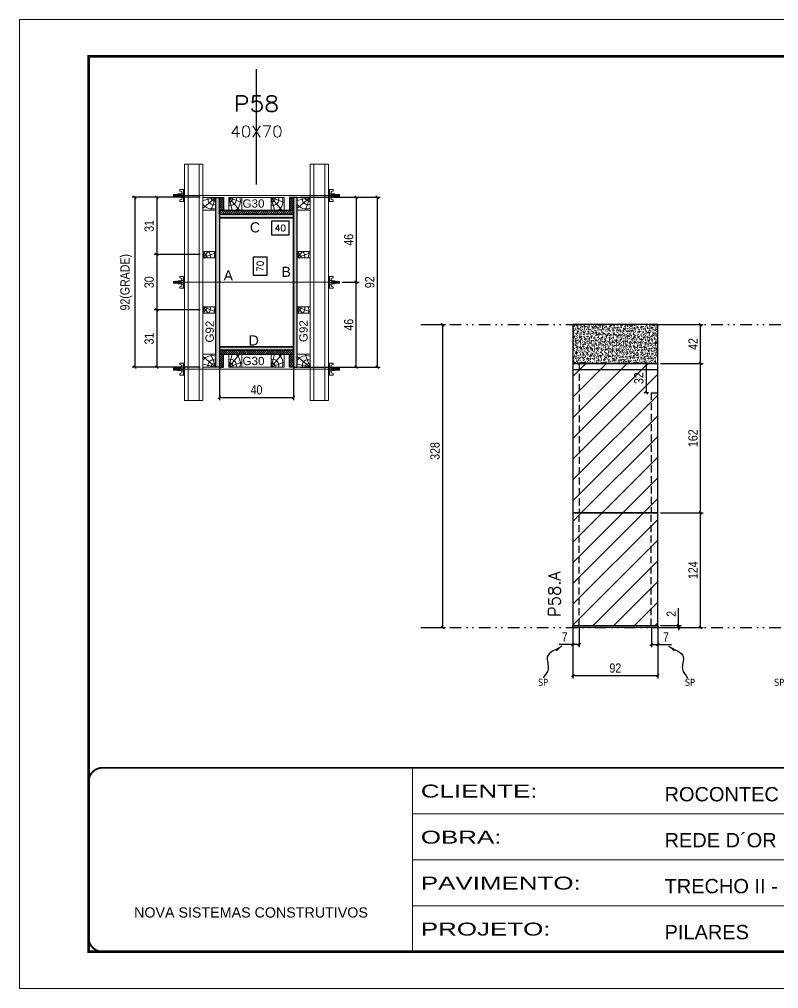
# Model space of a CAD drawing. Extents: x 1945 to 10875, y -3405 to 3369.
# Drawn here: x 6714 to 7536, y -2256 to -1206 of the extents above; entities that cross this region are included whole.
import ezdxf
from ezdxf.enums import TextEntityAlignment as Align

# ---------------------------------------------------------------- set-up
doc = ezdxf.new("R2010")
doc.units = 0
for name, pattern in [('CONTINUO', [0]), ('DASHED', [0.75, 0.5, -0.25]), ('DIVIDE2', [0.625, 0.25, -0.125, 0, -0.125, 0, -0.125]), ('HIDDEN', [0.375, 0.25, -0.125])]:
    doc.linetypes.add(name, pattern=pattern)
for name, color, linetype in [('CHAPA', 1, 'Continuous'), ('COTA', 241, 'Continuous'), ('cotas', 4, 'Continuous'), ('FUNDOS', 1, 'Continuous'), ('MEIO_PONT', 93, 'Continuous'), ('Nível', 160, 'Continuous'), ('Painéis', 200, 'Continuous'), ('SARR_2.2x7', 40, 'Continuous'), ('SARRAFO', 251, 'Continuous'), ('Sarrafo de Pressão', 42, 'HIDDEN'), ('texto', 7, 'Continuous'), ('Texto de Titulo', 7, 'Continuous'), ('Texto Qtd Sarr', 242, 'Continuous'), ('TEXTO_GERAL', 7, 'Continuous')]:
    doc.layers.add(name, color=color, linetype=linetype)
for name, color, linetype, lineweight in [('Folhas', 255, 'Continuous', 9), ('Hachura', 251, 'Continuous', 9), ('Madeira', 126, 'Continuous', 18), ('Perfil Metálico', 224, 'Continuous', 18), ('SARRAFO DE PRESSAO', 251, 'DASHED', 9), ('Texto Seção', 7, 'Continuous', 15)]:
    doc.layers.add(name, color=color, linetype=linetype, lineweight=lineweight)
doc.styles.add('ARIAL', font='arial.ttf')
doc.styles.add('COTA TECNICA', font='techl___.ttf', dxfattribs={"height": 10})
doc.styles.add('COTA TECNICA 2X', font='techl___.ttf', dxfattribs={"height": 10})
doc.styles.add('COTA TECNICA-50', font='techl___.ttf', dxfattribs={"height": 10})
doc.styles.add('REGUA-120', font='ROMANS.shx', dxfattribs={"height": 15})
doc.styles.add('ROMANS', font='romans.shx')
doc.styles.add('SANSSERIF', font='sas_____.pfb')
doc.styles.get("Standard").update_dxf_attribs({"font": 'arial.ttf'})
doc.styles.add('Tecnologia', font='')
doc.styles.get('Tecnologia').set_extended_font_data('Forgotten Futurist')
doc.dimstyles.new('COTA PAINEL-50', dxfattribs={"dimtxt": 10, "dimasz": 3, "dimexe": 3, "dimexo": 3, "dimgap": 3, "dimtad": 1, "dimdec": 1, "dimzin": 12, "dimdsep": 46, "dimtxsty": 'COTA TECNICA-50', "dimblk1": 'OBLIQUE', "dimblk2": 'OBLIQUE', "dimsah": 1, "dimcen": 0.9, "dimclrd": 4, "dimclre": 4, "dimclrt": 240, "dimadec": 1, "dimazin": 3, "dimtfac": 1, "dimtdec": 1, "dimtmove": 0, "dimatfit": 3, "dimfxl": 1, "dimtolj": 1, "dimtzin": 12, "dimarcsym": 0})
doc.dimstyles.new('PAINEL', dxfattribs={"dimtxt": 10, "dimasz": 3, "dimexe": 3, "dimexo": 3, "dimgap": 3, "dimtad": 1, "dimdec": 1, "dimzin": 12, "dimdsep": 46, "dimtxsty": 'COTA TECNICA', "dimblk1": 'OBLIQUE', "dimblk2": 'OBLIQUE', "dimsah": 1, "dimcen": 0.9, "dimclrd": 4, "dimclre": 4, "dimclrt": 240, "dimadec": 1, "dimazin": 3, "dimtfac": 1, "dimtdec": 1, "dimtmove": 0, "dimatfit": 3, "dimfxl": 1, "dimtolj": 1, "dimtzin": 12, "dimarcsym": 0})
doc.dimstyles.new('SECAO PILAR', dxfattribs={"dimtxt": 10, "dimasz": 3, "dimexe": 3, "dimexo": 3, "dimgap": 3, "dimtad": 1, "dimdec": 1, "dimlfac": 0.5, "dimzin": 12, "dimdsep": 46, "dimtxsty": 'COTA TECNICA 2X', "dimblk1": 'OBLIQUE', "dimblk2": 'OBLIQUE', "dimsah": 1, "dimcen": 0.9, "dimclrd": 256, "dimclre": 256, "dimclrt": 256, "dimadec": 1, "dimazin": 3, "dimtfac": 1, "dimtdec": 1, "dimtmove": 0, "dimatfit": 3, "dimfxl": 1, "dimtolj": 1, "dimtzin": 12, "dimarcsym": 0})
doc.dimstyles.new('SECÇÃO 2', dxfattribs={"dimtxt": 7, "dimasz": 6, "dimexe": 0.18, "dimexo": 2, "dimgap": -4, "dimtad": 3, "dimdec": 1, "dimlfac": 0.5, "dimzin": 12, "dimdsep": 46, "dimtxsty": 'ROMANS', "dimblk": 'ARCHTICK', "dimcen": 0.09, "dimse1": 1, "dimse2": 1, "dimsd1": 1, "dimsd2": 1, "dimclrd": 180, "dimclre": 5, "dimclrt": 1, "dimadec": 0, "dimazin": 3, "dimtfac": 1, "dimtdec": 1, "dimtofl": 0, "dimtmove": 0, "dimatfit": 3, "dimldrblk": 'ARCHTICK', "dimfxl": 1, "dimtolj": 1, "dimtzin": 0, "dimarcsym": 0})
doc.dimstyles.get("Standard").update_dxf_attribs({"dimtxt": 0.18, "dimasz": 0.18, "dimexe": 0.18, "dimexo": 0.0625, "dimgap": 0.09, "dimtad": 0, "dimtih": 1, "dimtoh": 1, "dimdec": 4, "dimzin": 0, "dimdsep": 46, "dimtxsty": 'Standard', "dimcen": 0.09, "dimadec": 0, "dimazin": 0, "dimtfac": 1, "dimtdec": 4, "dimtofl": 0, "dimtmove": 0, "dimatfit": 3, "dimfxl": 1, "dimtolj": 1, "dimtzin": 0, "dimarcsym": 0})
pattern_1 = [(45, (-127075.793, -33000.405), (-11.2253202, 11.2253202), [])]

# ---------------------------------------------------------------- blocks, each defined once
blk = doc.blocks.new('9999999999')
at = {"color": 30, "linetype": 'CONTINUO'}
for p, q in [((98564.6, 34230.2), (98564.6, 34429.4)), ((98564.6, 34379.6), (99584, 34379.6)), ((98564.6, 34329.8), (99488, 34329.8)), ((98564.6, 34280), (99488, 34280))]:
    blk.add_line(p, q, dxfattribs=at)
at = {"color": 30, "linetype": 'CONTINUO', "const_width": 2}
blk.add_lwpolyline([(99584, 34230.2), (99584, 34414.4, 0.414214), (99569, 34429.4), (98229, 34429.4, 0.414214), (98214, 34414.4), (98214, 34245.2, 0.414214), (98229, 34230.2), (99584, 34230.2)], format="xyb", dxfattribs=at)
at = {"layer": 'Folhas'}
blk.add_lwpolyline([(98139, 34190.2), (99624, 34190.2), (99624, 35240.2), (98139, 35240.2)], close=True, dxfattribs=at)
at = {"layer": 'Folhas', "color": 30, "const_width": 3}
blk.add_lwpolyline([(98214, 34230.2), (99584, 34230.2), (99584, 35200.2), (98214, 35200.2)], close=True, dxfattribs=at)
at = {"color": 7, "linetype": 'Continuous', "ltscale": 5, "style": 'ARIAL'}
for s, height, p in [('ROCONTEC', 15.48, (98837.7, 34393.1)), ('REDE D´OR', 15.48, (98837.7, 34343.3)), ('TRECHO II - 1° SUBSOLO', 15.483, (98837.7, 34293.5)), ('NOVA SISTEMAS CONSTRUTIVOS', 11.059, (98263.2, 34267.2)), ('PILARES', 15.48, (98837.7, 34243.7))]:
    blk.add_text(s, height=height, dxfattribs=at).set_placement(p)
at = {"layer": 'Folhas', "color": 7, "style": 'Tecnologia', "width": 1.5}
for s, p in [('CLIENTE:', (98573.7, 34397.2)), ('OBRA:', (98573.7, 34347.3)), ('PAVIMENTO:', (98573.7, 34297.5)), ('PROJETO:', (98573.7, 34247.7))]:
    blk.add_text(s, height=14, dxfattribs=at).set_placement(p)
blk = doc.blocks.new('titulo1')
at = {"layer": 'Defpoints', "color": 252, "linetype": 'HIDDEN', "ltscale": 2}
blk.add_line((0, 0), (0, 125), dxfattribs=at)
at = {"layer": 'Defpoints', "style": 'ROMANS', "oblique": 15}
blk.add_attdef('FOLHA', text='', height=10, dxfattribs=at).set_placement((0, 15.6), align=Align.MIDDLE_CENTER)
at = {"layer": 'Texto Qtd Sarr', "color": 3, "style": 'ROMANS', "oblique": 15}
for tag, height, p in [('TITULO', 17, (0, 71.4)), ('SEÇÃO', 12, (0, 41.5))]:
    blk.add_attdef(tag, text='', height=height, dxfattribs=at).set_placement(p, align=Align.MIDDLE_CENTER)
blk = doc.blocks.new('_Oblique')
at = {"color": 0, "linetype": 'ByBlock', "lineweight": -2}
blk.add_line((-0.5, -0.5), (0.5, 0.5), dxfattribs=at)
blk = doc.blocks.new('*D399')
at = {"layer": 'cotas', "color": 4, "linetype": 'ByBlock', "lineweight": -2, "transparency": 16777216}
for p, q in [((7151.4, -1536.6), (7175.1, -1536.6)), ((7172.1, -1536.6), (7172.1, -1864.6)), ((7151.4, -1864.6), (7175.1, -1864.6))]:
    blk.add_line(p, q, dxfattribs=at)
at = {"layer": 'Defpoints', "color": 0, "linetype": 'ByBlock', "transparency": 16777216}
for p in [(7148.4, -1536.6), (7148.4, -1864.6), (7172.1, -1864.6)]:
    blk.add_point(p, dxfattribs=at)
at = {"layer": 'cotas', "color": 4, "linetype": 'ByBlock', "lineweight": -2, "transparency": 16777216, "xscale": 3, "yscale": 3, "zscale": 3}
for p, rotation in [((7172.1, -1536.6), 90), ((7172.1, -1864.6), 270)]:
    blk.add_blockref('_Oblique', p, dxfattribs=dict(at, rotation=rotation))
at = {"layer": 'cotas', "color": 240, "linetype": 'ByBlock', "transparency": 16777216, "insert": (7163.8, -1673.5), "char_height": 10, "attachment_point": 5, "rotation": 90, "style": 'COTA TECNICA'}
blk.add_mtext('\\A1;328', dxfattribs=at)
blk = doc.blocks.new('*D127')
at = {"layer": 'COTA', "color": 180, "lineweight": -2, "transparency": 16777216}
for p, q in [((6982, -1463.7), (6967, -1463.7)), ((6967, -1463.7), (6967, -1483)), ((6982, -1483), (6982, -1463.7)), ((6967, -1483), (6982, -1483))]:
    blk.add_line(p, q, dxfattribs=at)
at = {"layer": 'Defpoints', "color": 0, "transparency": 16777216}
for p in [(6930.5, -1420.7), (6930.5, -1560.7), (6986, -1560.7)]:
    blk.add_point(p, dxfattribs=at)
at = {"layer": 'COTA', "color": 1, "transparency": 16777216, "insert": (6974.5, -1473.4), "char_height": 7, "attachment_point": 5, "rotation": 90, "style": 'ROMANS'}
blk.add_mtext('\\A1;70', dxfattribs=at)
blk = doc.blocks.new('_ArchTick')
at = {"color": 0, "linetype": 'ByBlock', "const_width": 0.15}
blk.add_lwpolyline([(-0.5, -0.5), (0.5, 0.5)], dxfattribs=at)
blk = doc.blocks.new('*D128')
at = {"layer": 'COTA', "lineweight": -2, "transparency": 16777216}
for p, q in [((7017.5, -1398.7), (7104.3, -1398.7)), ((7101.3, -1398.7), (7101.3, -1582.7)), ((7017.5, -1582.7), (7104.3, -1582.7))]:
    blk.add_line(p, q, dxfattribs=at)
at = {"layer": 'Defpoints', "color": 0, "transparency": 16777216}
for p in [(7014.5, -1398.7), (7014.5, -1582.7), (7101.3, -1582.7)]:
    blk.add_point(p, dxfattribs=at)
at = {"layer": 'COTA', "lineweight": -2, "transparency": 16777216, "xscale": 3, "yscale": 3, "zscale": 3}
for p, rotation in [((7101.3, -1398.7), 90), ((7101.3, -1582.7), 270)]:
    blk.add_blockref('_Oblique', p, dxfattribs=dict(at, rotation=rotation))
at = {"layer": 'COTA', "transparency": 16777216, "insert": (7093.2, -1490.7), "char_height": 10, "attachment_point": 5, "rotation": 90, "style": 'COTA TECNICA 2X'}
blk.add_mtext('\\A1;92', dxfattribs=at)
blk = doc.blocks.new('*D129')
at = {"layer": 'COTA', "lineweight": -2, "transparency": 16777216}
for p, q in [((7051.5, -1398.7), (7081.5, -1398.7)), ((7078.5, -1398.7), (7078.5, -1490.7)), ((7063.3, -1490.7), (7081.5, -1490.7))]:
    blk.add_line(p, q, dxfattribs=at)
at = {"layer": 'Defpoints', "color": 0, "transparency": 16777216}
for p in [(7048.5, -1398.7), (7060.3, -1490.7), (7078.5, -1490.7)]:
    blk.add_point(p, dxfattribs=at)
at = {"layer": 'COTA', "lineweight": -2, "transparency": 16777216, "xscale": 3, "yscale": 3, "zscale": 3}
for p, rotation in [((7078.5, -1398.7), 90), ((7078.5, -1490.7), 270)]:
    blk.add_blockref('_Oblique', p, dxfattribs=dict(at, rotation=rotation))
at = {"layer": 'COTA', "transparency": 16777216, "insert": (7070.4, -1444.7), "char_height": 10, "attachment_point": 5, "rotation": 90, "style": 'COTA TECNICA 2X'}
blk.add_mtext('\\A1;46', dxfattribs=at)
blk = doc.blocks.new('*D130')
at = {"layer": 'COTA', "lineweight": -2, "transparency": 16777216}
for p, q in [((7063.3, -1490.7), (7081.5, -1490.7)), ((7078.5, -1582.7), (7078.5, -1490.7)), ((7051.5, -1582.7), (7081.5, -1582.7))]:
    blk.add_line(p, q, dxfattribs=at)
at = {"layer": 'Defpoints', "color": 0, "transparency": 16777216}
for p in [(7060.3, -1490.7), (7078.5, -1490.7), (7048.5, -1582.7)]:
    blk.add_point(p, dxfattribs=at)
at = {"layer": 'COTA', "lineweight": -2, "transparency": 16777216, "xscale": 3, "yscale": 3, "zscale": 3}
for p, rotation in [((7078.5, -1490.7), 90), ((7078.5, -1582.7), 270)]:
    blk.add_blockref('_Oblique', p, dxfattribs=dict(at, rotation=rotation))
at = {"layer": 'COTA', "transparency": 16777216, "insert": (7070.4, -1536.7), "char_height": 10, "attachment_point": 5, "rotation": 90, "style": 'COTA TECNICA 2X'}
blk.add_mtext('\\A1;46', dxfattribs=at)
blk = doc.blocks.new('*D131')
at = {"layer": 'COTA', "color": 180, "lineweight": -2, "transparency": 16777216}
for p, q in [((7006, -1424.5), (6986.7, -1424.5)), ((6986.7, -1424.5), (6986.7, -1439.5)), ((7006, -1439.5), (7006, -1424.5)), ((6986.7, -1439.5), (7006, -1439.5))]:
    blk.add_line(p, q, dxfattribs=at)
at = {"layer": 'Defpoints', "color": 0, "transparency": 16777216}
for p in [(6930.5, -1420.7), (7010.5, -1420.7), (7010.5, -1443.5)]:
    blk.add_point(p, dxfattribs=at)
at = {"layer": 'COTA', "color": 1, "transparency": 16777216, "insert": (6996.3, -1432), "char_height": 7, "attachment_point": 5, "style": 'ROMANS'}
blk.add_mtext('\\A1;40', dxfattribs=at)
blk = doc.blocks.new('PONTALETE')
at = {"layer": 'Madeira'}
for q in [(2.71, 7), (7, 5.76), (7, 1.74)]:
    blk.add_line((0, 0), q, dxfattribs=at)
blk.add_lwpolyline([(0, 0), (7, 0), (7, 7), (0, 7)], close=True, dxfattribs=at)
for centre, radius, start, end in [((2.04, 0.06), 6.23, 37.2818, 109.0913), ((1.09, 0.9), 3.19, 343.603, 109.9847), ((-0.21, -0.78), 3.09, 14.6322, 86.0383)]:
    blk.add_arc(centre, radius, start, end, dxfattribs=at)
blk = doc.blocks.new('*D132')
at = {"layer": 'COTA', "lineweight": -2, "transparency": 16777216}
for p, q in [((6909.5, -1398.7), (6835.7, -1398.7)), ((6838.7, -1398.7), (6838.7, -1582.7)), ((6909.5, -1582.7), (6835.7, -1582.7))]:
    blk.add_line(p, q, dxfattribs=at)
at = {"layer": 'Defpoints', "color": 0, "transparency": 16777216}
for p in [(6912.5, -1398.7), (6838.7, -1582.7), (6912.5, -1582.7)]:
    blk.add_point(p, dxfattribs=at)
at = {"layer": 'COTA', "lineweight": -2, "transparency": 16777216, "xscale": 3, "yscale": 3, "zscale": 3}
for p, rotation in [((6838.7, -1398.7), 90), ((6838.7, -1582.7), 270)]:
    blk.add_blockref('_Oblique', p, dxfattribs=dict(at, rotation=rotation))
at = {"layer": 'COTA', "transparency": 16777216, "insert": (6829.5, -1490.7), "char_height": 10, "attachment_point": 5, "rotation": 90, "style": 'COTA TECNICA 2X'}
blk.add_mtext('\\A1;92(GRADE)', dxfattribs=at)
blk = doc.blocks.new('MEIO PONTALETE')
at = {"layer": 'Madeira'}
for q in [(2.71, 7), (3.5, 2.88), (3.5, 0.87)]:
    blk.add_line((0, 0), q, dxfattribs=at)
blk.add_lwpolyline([(0, 0), (3.5, 0), (3.5, 7), (0, 7)], close=True, dxfattribs=at)
for centre, radius, start, end in [((2.04, 0.06), 6.23, 76.4499, 109.0913), ((1.09, 0.9), 3.19, 40.9063, 109.9847), ((-0.21, -0.78), 3.09, 14.6322, 86.0383)]:
    blk.add_arc(centre, radius, start, end, dxfattribs=at)
blk = doc.blocks.new('*D133')
at = {"layer": 'COTA', "lineweight": -2, "transparency": 16777216}
for p, q in [((6909.5, -1520.7), (6859.6, -1520.7)), ((6862.6, -1520.7), (6862.6, -1582.7)), ((6909.5, -1582.7), (6859.6, -1582.7))]:
    blk.add_line(p, q, dxfattribs=at)
at = {"layer": 'Defpoints', "color": 0, "transparency": 16777216}
for p in [(6912.5, -1520.7), (6862.6, -1582.7), (6912.5, -1582.7)]:
    blk.add_point(p, dxfattribs=at)
at = {"layer": 'COTA', "lineweight": -2, "transparency": 16777216, "xscale": 3, "yscale": 3, "zscale": 3}
for p, rotation in [((6862.6, -1520.7), 90), ((6862.6, -1582.7), 270)]:
    blk.add_blockref('_Oblique', p, dxfattribs=dict(at, rotation=rotation))
at = {"layer": 'COTA', "transparency": 16777216, "insert": (6854.3, -1551.7), "char_height": 10, "attachment_point": 5, "rotation": 90, "style": 'COTA TECNICA 2X'}
blk.add_mtext('\\A1;31', dxfattribs=at)
blk = doc.blocks.new('C')
at = {"layer": 'Hachura', "color": 0}
for p, q in [((0, 3.22), (0, -3.22)), ((0.45, 3.22), (0, 3.22)), ((0.46, 3.16), (0, 3.16)), ((0.46, 3.05), (0, 3.05)), ((0.46, 2.88), (0, 2.88)), ((0, 2.75), (0, -1.16)), ((0.46, 2.65), (0, 2.65)), ((0.46, 2.23), (0, 2.23)), ((0.46, 1.51), (0, 1.51)), ((0.39, 0.49), (0.17, 0.49)), ((0.45, -3.23), (0.45, 3.22)), ((0.45, 3.22), (2.58, 3.22)), ((1.74, 0.97), (0.45, 0.97)), ((1.45, 0.1), (0.45, 0.1)), ((1.35, 1.94), (1.35, 0.96)), ((2.58, 2.39), (1.47, 2.09)), ((1.74, -0.97), (1.74, 0.97)), ((1.74, 0.97), (1.74, 0.84)), ((1.74, 0.97), (1.74, 0.84)), ((1.74, 0.84), (3.35, 0.84)), ((3.35, 0.45), (1.74, 0.45)), ((2.58, 3.22), (2.58, 2.39)), ((3.32, 0.84), (3.32, -0.84)), ((3.35, 0.84), (3.35, -0.84)), ((3.68, 0.45), (3.35, 0.45)), ((3.84, -0.52), (3.35, 0.45)), ((3.35, 0.06), (3.67, -0.57)), ((3.68, 0.45), (4.16, -0.52)), ((3.72, 0.5), (4.25, -0.57)), ((4.37, -0.55), (3.83, 0.53)), ((4.15, 0.45), (3.93, 0.45)), ((4.42, -0.52), (3.93, 0.45)), ((4.15, 0.45), (4.26, 0.45)), ((4.26, 0.45), (4.74, -0.52)), ((4.3, 0.5), (4.83, -0.57)), ((4.95, -0.55), (4.41, 0.53)), ((4.51, 0.45), (4.84, 0.45)), ((5, -0.52), (4.51, 0.45)), ((4.84, 0.45), (5.32, -0.52)), ((4.88, 0.5), (5.41, -0.57)), ((5.53, -0.55), (4.99, 0.53)), ((5.58, -0.52), (5.09, 0.45)), ((5.42, 0.45), (5.09, 0.45)), ((5.58, -0.52), (5.09, 0.45)), ((5.42, 0.45), (5.74, -0.19)), ((5.46, 0.5), (5.74, -0.07)), ((5.74, 0.19), (5.57, 0.53)), ((5.74, 0.32), (5.68, 0.45)), ((5.68, 0.45), (5.74, 0.45)), ((5.74, 0.45), (5.9, 0.29)), ((5.74, 0.45), (5.74, -0.52)), ((5.9, -0.36), (5.9, 0.29)), ((0.45, 0), (0, 0)), ((0.46, -1.52), (0, -1.52)), ((0.46, -2.23), (0, -2.23)), ((0.46, -2.65), (0, -2.65)), ((0.46, -2.88), (0, -2.88)), ((0.46, -3.05), (0, -3.05)), ((0.46, -3.16), (0, -3.16)), ((0, -3.22), (2.57, -3.22)), ((0.08, -0.48), (0.29, -0.48)), ((0.29, -0.48), (0.4, -0.48)), ((0.45, 0), (0.45, -0.97)), ((0.45, -0.16), (1.45, -0.16)), ((0.45, -0.65), (0.45, -0.32)), ((0.45, -3.23), (0.45, -0.65)), ((0.45, -0.97), (1.74, -0.97)), ((1.35, -1.94), (1.35, -0.97)), ((2.58, -2.39), (1.47, -2.1)), ((3.35, -0.32), (1.74, -0.32)), ((3.35, -0.84), (1.74, -0.84)), ((2.58, -3.23), (2.58, -2.39)), ((3.35, -0.07), (3.58, -0.52)), ((3.35, -0.52), (3.58, -0.52)), ((3.84, -0.52), (4.16, -0.52)), ((4.42, -0.52), (4.74, -0.52)), ((4.63, -0.52), (4.74, -0.52)), ((5, -0.52), (5.32, -0.52)), ((5.58, -0.52), (5.74, -0.52)), ((5.74, -0.52), (5.9, -0.36)), ((5.74, -0.52), (5.74, -0.52))]:
    blk.add_line(p, q, dxfattribs=at)
for centre, radius, start, end in [((1.52, 1.94), 0.161, 104.7436, 180), ((1.44, -0.03), 0.129, 272.695, 87.305), ((3.81, 0.39), 0.143, 25.5688, 154.4312), ((4.39, 0.39), 0.143, 25.5688, 154.4312), ((4.97, 0.39), 0.143, 25.5688, 154.4312), ((5.55, 0.39), 0.143, 25.5688, 154.4312), ((0.17, -0.37), 0.174, 221.744, 317.8592), ((1.52, -1.94), 0.161, 180, 255.2564), ((3.71, -0.4), 0.174, 222.1408, 318.256), ((4.29, -0.4), 0.174, 222.1408, 318.256), ((4.87, -0.4), 0.174, 222.1408, 318.256), ((5.45, -0.4), 0.174, 222.1408, 318.256), ((5.61, -0.4), 0.174, 317.8592, 318.256)]:
    blk.add_arc(centre, radius, start, end, dxfattribs=at)
blk = doc.blocks.new('*D134')
at = {"layer": 'COTA', "lineweight": -2, "transparency": 16777216}
for p, q in [((6909.5, -1398.7), (6859.6, -1398.7)), ((6862.6, -1398.7), (6862.6, -1460.7)), ((6909.5, -1460.7), (6859.6, -1460.7))]:
    blk.add_line(p, q, dxfattribs=at)
at = {"layer": 'Defpoints', "color": 0, "transparency": 16777216}
for p in [(6912.5, -1398.7), (6862.6, -1460.7), (6912.5, -1460.7)]:
    blk.add_point(p, dxfattribs=at)
at = {"layer": 'COTA', "lineweight": -2, "transparency": 16777216, "xscale": 3, "yscale": 3, "zscale": 3}
for p, rotation in [((6862.6, -1398.7), 90), ((6862.6, -1460.7), 270)]:
    blk.add_blockref('_Oblique', p, dxfattribs=dict(at, rotation=rotation))
at = {"layer": 'COTA', "transparency": 16777216, "insert": (6854.3, -1429.7), "char_height": 10, "attachment_point": 5, "rotation": 90, "style": 'COTA TECNICA 2X'}
blk.add_mtext('\\A1;31', dxfattribs=at)
blk = doc.blocks.new('*D135')
at = {"layer": 'COTA', "lineweight": -2, "transparency": 16777216}
for p, q in [((6909.5, -1460.7), (6859.6, -1460.7)), ((6862.6, -1460.7), (6862.6, -1520.7)), ((6909.5, -1520.7), (6859.6, -1520.7))]:
    blk.add_line(p, q, dxfattribs=at)
at = {"layer": 'Defpoints', "color": 0, "transparency": 16777216}
for p in [(6912.5, -1460.7), (6862.6, -1520.7), (6912.5, -1520.7)]:
    blk.add_point(p, dxfattribs=at)
at = {"layer": 'COTA', "lineweight": -2, "transparency": 16777216, "xscale": 3, "yscale": 3, "zscale": 3}
for p, rotation in [((6862.6, -1460.7), 90), ((6862.6, -1520.7), 270)]:
    blk.add_blockref('_Oblique', p, dxfattribs=dict(at, rotation=rotation))
at = {"layer": 'COTA', "transparency": 16777216, "insert": (6854.3, -1490.7), "char_height": 10, "attachment_point": 5, "rotation": 90, "style": 'COTA TECNICA 2X'}
blk.add_mtext('\\A1;30', dxfattribs=at)
blk = doc.blocks.new('*D391')
at = {"layer": 'COTA', "lineweight": -2, "transparency": 16777216}
for p, q in [((6930.5, -1567.3), (6930.5, -1618.4)), ((7010.5, -1567.3), (7010.5, -1618.4)), ((6930.5, -1615.4), (7010.5, -1615.4))]:
    blk.add_line(p, q, dxfattribs=at)
at = {"layer": 'Defpoints', "color": 0, "transparency": 16777216}
for p in [(6930.5, -1564.3), (7010.5, -1564.3), (7010.5, -1615.4)]:
    blk.add_point(p, dxfattribs=at)
at = {"layer": 'COTA', "lineweight": -2, "transparency": 16777216, "xscale": 3, "yscale": 3, "zscale": 3, "rotation": 180}
blk.add_blockref('_Oblique', (6930.5, -1615.4), dxfattribs=at)
at = {"layer": 'COTA', "lineweight": -2, "transparency": 16777216, "xscale": 3, "yscale": 3, "zscale": 3}
blk.add_blockref('_Oblique', (7010.5, -1615.4), dxfattribs=at)
at = {"layer": 'COTA', "transparency": 16777216, "insert": (6970.5, -1607.3), "char_height": 10, "attachment_point": 5, "style": 'COTA TECNICA 2X'}
blk.add_mtext('\\A1;40', dxfattribs=at)
blk = doc.blocks.new('*D35')
at = {"layer": 'COTA', "color": 4, "lineweight": -2, "transparency": 16777216}
for p, q in [((7313.1, -1865.6), (7313.1, -1919.8)), ((7405.1, -1865.6), (7405.1, -1919.8)), ((7313.1, -1916.8), (7405.1, -1916.8))]:
    blk.add_line(p, q, dxfattribs=at)
at = {"layer": 'Defpoints', "color": 0, "transparency": 16777216}
for p in [(7313.1, -1862.6), (7405.1, -1862.6), (7405.1, -1916.8)]:
    blk.add_point(p, dxfattribs=at)
at = {"layer": 'COTA', "color": 4, "lineweight": -2, "transparency": 16777216, "xscale": 3, "yscale": 3, "zscale": 3, "rotation": 180}
blk.add_blockref('_Oblique', (7313.1, -1916.8), dxfattribs=at)
at = {"layer": 'COTA', "color": 4, "lineweight": -2, "transparency": 16777216, "xscale": 3, "yscale": 3, "zscale": 3}
blk.add_blockref('_Oblique', (7405.1, -1916.8), dxfattribs=at)
at = {"layer": 'COTA', "color": 240, "transparency": 16777216, "insert": (7359.1, -1908.7), "char_height": 10, "attachment_point": 5, "style": 'COTA TECNICA'}
blk.add_mtext('\\A1;92', dxfattribs=at)
blk = doc.blocks.new('*D36')
at = {"layer": 'COTA', "color": 4, "lineweight": -2, "transparency": 16777216}
for p, q in [((7408.1, -1536.6), (7454.3, -1536.6)), ((7451.3, -1578.6), (7451.3, -1536.6)), ((7408.1, -1578.6), (7454.3, -1578.6))]:
    blk.add_line(p, q, dxfattribs=at)
at = {"layer": 'Defpoints', "color": 0, "transparency": 16777216}
for p in [(7405.1, -1536.6), (7451.3, -1536.6), (7405.1, -1578.6)]:
    blk.add_point(p, dxfattribs=at)
at = {"layer": 'COTA', "color": 4, "lineweight": -2, "transparency": 16777216, "xscale": 3, "yscale": 3, "zscale": 3}
for p, rotation in [((7451.3, -1536.6), 90), ((7451.3, -1578.6), 270)]:
    blk.add_blockref('_Oblique', p, dxfattribs=dict(at, rotation=rotation))
at = {"layer": 'COTA', "color": 240, "transparency": 16777216, "insert": (7443.2, -1557.6), "char_height": 10, "attachment_point": 5, "rotation": 90, "style": 'COTA TECNICA'}
blk.add_mtext('\\A1;42', dxfattribs=at)
blk = doc.blocks.new('*D37')
at = {"layer": 'COTA', "color": 4, "lineweight": -2, "transparency": 16777216}
for p, q in [((7408.1, -1740.6), (7454.3, -1740.6)), ((7451.3, -1864.6), (7451.3, -1740.6)), ((7408.1, -1864.6), (7454.3, -1864.6))]:
    blk.add_line(p, q, dxfattribs=at)
at = {"layer": 'Defpoints', "color": 0, "transparency": 16777216}
for p in [(7405.1, -1740.6), (7451.3, -1740.6), (7405.1, -1864.6)]:
    blk.add_point(p, dxfattribs=at)
at = {"layer": 'COTA', "color": 4, "lineweight": -2, "transparency": 16777216, "xscale": 3, "yscale": 3, "zscale": 3}
for p, rotation in [((7451.3, -1740.6), 90), ((7451.3, -1864.6), 270)]:
    blk.add_blockref('_Oblique', p, dxfattribs=dict(at, rotation=rotation))
at = {"layer": 'COTA', "color": 240, "transparency": 16777216, "insert": (7443.2, -1802.6), "char_height": 10, "attachment_point": 5, "rotation": 90, "style": 'COTA TECNICA-50'}
blk.add_mtext('\\A1;124', dxfattribs=at)
blk = doc.blocks.new('*D38')
at = {"layer": 'COTA', "color": 4, "lineweight": -2, "transparency": 16777216}
for p, q in [((7427.6, -1862.6), (7427.6, -1843.8)), ((7408.1, -1862.6), (7430.6, -1862.6)), ((7408.1, -1864.6), (7430.6, -1864.6)), ((7427.6, -1864.6), (7427.6, -1862.6)), ((7427.6, -1864.6), (7427.6, -1867.6))]:
    blk.add_line(p, q, dxfattribs=at)
at = {"layer": 'Defpoints', "color": 0, "transparency": 16777216}
for p in [(7405.1, -1862.6), (7405.1, -1864.6), (7427.6, -1864.6)]:
    blk.add_point(p, dxfattribs=at)
at = {"layer": 'COTA', "color": 4, "lineweight": -2, "transparency": 16777216, "xscale": 3, "yscale": 3, "zscale": 3}
for p, rotation in [((7427.6, -1862.6), 270), ((7427.6, -1864.6), 90)]:
    blk.add_blockref('_Oblique', p, dxfattribs=dict(at, rotation=rotation))
at = {"layer": 'COTA', "color": 240, "transparency": 16777216, "insert": (7419.6, -1849.9), "char_height": 10, "attachment_point": 5, "rotation": 90, "style": 'COTA TECNICA-50'}
blk.add_mtext('\\A1;2', dxfattribs=at)
blk = doc.blocks.new('*D39')
at = {"layer": 'COTA', "color": 4, "lineweight": -2, "transparency": 16777216}
for p, q in [((7313.1, -1867.6), (7313.1, -1886.2)), ((7320.1, -1865.6), (7320.1, -1886.2)), ((7313.1, -1883.2), (7298.3, -1883.2)), ((7320.1, -1883.2), (7313.1, -1883.2))]:
    blk.add_line(p, q, dxfattribs=at)
at = {"layer": 'Defpoints', "color": 0, "transparency": 16777216}
for p in [(7313.1, -1864.6), (7320.1, -1862.6), (7313.1, -1883.2)]:
    blk.add_point(p, dxfattribs=at)
at = {"layer": 'COTA', "color": 4, "lineweight": -2, "transparency": 16777216, "xscale": 3, "yscale": 3, "zscale": 3, "rotation": 180}
blk.add_blockref('_Oblique', (7313.1, -1883.2), dxfattribs=at)
at = {"layer": 'COTA', "color": 4, "lineweight": -2, "transparency": 16777216, "xscale": 3, "yscale": 3, "zscale": 3}
blk.add_blockref('_Oblique', (7320.1, -1883.2), dxfattribs=at)
at = {"layer": 'COTA', "color": 240, "transparency": 16777216, "insert": (7304.2, -1875.1), "char_height": 10, "attachment_point": 5, "style": 'COTA TECNICA-50'}
blk.add_mtext('\\A1;7', dxfattribs=at)
blk = doc.blocks.new('*D40')
at = {"layer": 'COTA', "color": 4, "lineweight": -2, "transparency": 16777216}
for p, q in [((7398.1, -1865.6), (7398.1, -1886.2)), ((7405.1, -1867.6), (7405.1, -1886.2)), ((7398.1, -1883.2), (7405.1, -1883.2)), ((7405.1, -1883.2), (7419.8, -1883.2))]:
    blk.add_line(p, q, dxfattribs=at)
at = {"layer": 'Defpoints', "color": 0, "transparency": 16777216}
for p in [(7398.1, -1862.6), (7405.1, -1864.6), (7405.1, -1883.2)]:
    blk.add_point(p, dxfattribs=at)
at = {"layer": 'COTA', "color": 4, "lineweight": -2, "transparency": 16777216, "xscale": 3, "yscale": 3, "zscale": 3, "rotation": 180}
blk.add_blockref('_Oblique', (7398.1, -1883.2), dxfattribs=at)
at = {"layer": 'COTA', "color": 4, "lineweight": -2, "transparency": 16777216, "xscale": 3, "yscale": 3, "zscale": 3}
blk.add_blockref('_Oblique', (7405.1, -1883.2), dxfattribs=at)
at = {"layer": 'COTA', "color": 240, "transparency": 16777216, "insert": (7413.9, -1875.1), "char_height": 10, "attachment_point": 5, "style": 'COTA TECNICA-50'}
blk.add_mtext('\\A1;7', dxfattribs=at)
blk = doc.blocks.new('*D374')
at = {"layer": 'Defpoints', "color": 0, "linetype": 'ByBlock', "transparency": 16777216}
for p in [(7405.1, -1578.6), (7451.3, -1578.6), (7405.1, -1740.6)]:
    blk.add_point(p, dxfattribs=at)
at = {"layer": 'FUNDOS', "color": 4, "linetype": 'ByBlock', "lineweight": -2, "transparency": 16777216}
for p, q in [((7408.1, -1578.6), (7454.3, -1578.6)), ((7451.3, -1740.6), (7451.3, -1578.6)), ((7408.1, -1740.6), (7454.3, -1740.6))]:
    blk.add_line(p, q, dxfattribs=at)
at = {"layer": 'FUNDOS', "color": 4, "linetype": 'ByBlock', "lineweight": -2, "transparency": 16777216, "xscale": 3, "yscale": 3, "zscale": 3}
for p, rotation in [((7451.3, -1578.6), 90), ((7451.3, -1740.6), 270)]:
    blk.add_blockref('_Oblique', p, dxfattribs=dict(at, rotation=rotation))
at = {"layer": 'FUNDOS', "color": 240, "linetype": 'ByBlock', "transparency": 16777216, "insert": (7443.2, -1659.6), "char_height": 10, "attachment_point": 5, "rotation": 90, "style": 'COTA TECNICA'}
blk.add_mtext('\\A1;162', dxfattribs=at)
blk = doc.blocks.new('*D375')
at = {"layer": 'Defpoints', "color": 0, "linetype": 'ByBlock', "transparency": 16777216}
for p in [(7392.8, -1578.6), (7398.1, -1578.6), (7398.1, -1610.6)]:
    blk.add_point(p, dxfattribs=at)
at = {"layer": 'FUNDOS', "color": 4, "linetype": 'ByBlock', "lineweight": -2, "transparency": 16777216}
for p, q in [((7395.1, -1578.6), (7389.8, -1578.6)), ((7392.8, -1610.6), (7392.8, -1578.6)), ((7395.1, -1610.6), (7389.8, -1610.6))]:
    blk.add_line(p, q, dxfattribs=at)
at = {"layer": 'FUNDOS', "color": 4, "linetype": 'ByBlock', "lineweight": -2, "transparency": 16777216, "xscale": 3, "yscale": 3, "zscale": 3}
for p, rotation in [((7392.8, -1578.6), 90), ((7392.8, -1610.6), 270)]:
    blk.add_blockref('_Oblique', p, dxfattribs=dict(at, rotation=rotation))
at = {"layer": 'FUNDOS', "color": 240, "linetype": 'ByBlock', "transparency": 16777216, "insert": (7384.6, -1594.6), "char_height": 10, "attachment_point": 5, "rotation": 90, "style": 'COTA TECNICA'}
blk.add_mtext('\\A1;32', dxfattribs=at)

msp = doc.modelspace()

# ---------------------------------------------------------------- hatches: boundary and pattern name
at = {"layer": 'COTA', "linetype": 'ByBlock'}
h = msp.add_hatch(dxfattribs=at)
h.set_pattern_fill('AR-CONC', color=256, scale=0.03)
h.set_pattern_definition([(50, (-123790.017, -28425.905), (5.46554007, -0.47817257), [0.5715, -6.2865]), (355, (-123790.017, -28425.905), (-1.05730264, 5.73170536), [0.4572, -5.02921753]), (100.4514447, (-123789.5613, -28425.945), (4.40823741, 5.25353256), [0.48570026, -5.34270734]), (46.1842, (-123790.017, -28424.381), (8.13237123, -1.26126984), [0.85725, -9.42975]), (96.6355576, (-123789.339, -28424.486), (7.122124, 7.42278374), [0.7285507, -8.01406824]), (351.184151, (-123790.017, -28424.381), (7.122124, 7.42278374), [0.685799, -7.54379196]), (21, (-123789.255, -28424.762), (4.54843174, -3.06795595), [0.5715, -6.2865]), (326, (-123789.255, -28424.762), (1.85406085, 5.52563898), [0.4572, -5.0292]), (71.451445, (-123788.876, -28425.0176), (6.40249258, 2.45768307), [0.48570026, -5.34269813]), (37.5, (-123790.0168, -28425.905), (0.092658098, 2.536651166), [0, -4.96824, 0, -5.1054, 0, -5.04825]), (7.5, (-123790.0168, -28425.905), (2.004589875, 3.005417245), [0, -2.91084, 0, -4.85394, 0, -1.92405]), (327.5, (-123791.716, -28425.905), (4.067717855, -0.17186232), [0, -1.905, 0, -5.9436, 0, -7.8867]), (317.5, (-123792.478, -28425.905), (4.44387544, 0.76279473), [0, -2.4765, 0, -3.94716, 0, -5.6007])])
h.paths.add_polyline_path([(7313.07, -1578.64), (7405.07, -1578.64), (7405.07, -1536.64), (7313.07, -1536.64)])
at = {"layer": 'Hachura'}
h = msp.add_hatch(color=256, dxfattribs=at)
h.dxf.hatch_style = 1
h.paths.add_polyline_path([(6930.5, -1582.75), (6926.5, -1582.75), (6926.5, -1398.75), (6930.5, -1398.75)])
h = msp.add_hatch(color=256, dxfattribs=at)
h.dxf.hatch_style = 1
h.paths.add_polyline_path([(6930.5, -1582.75), (6926.5, -1582.75), (6926.5, -1398.75), (6930.5, -1398.75)])
h = msp.add_hatch(dxfattribs=at)
h.set_pattern_fill('ANSI31', color=256, scale=0.5, angle=90, style=0)
h.set_pattern_definition([(135, (-15960.9059, 7725.2045), (-1.12253202, -1.12253202), [])])
h.paths.add_polyline_path([(6930.5, -1412.75), (6934.9, -1412.75), (6934.9, -1398.75), (6930.5, -1398.75)])
h = msp.add_hatch(dxfattribs=at)
h.set_pattern_fill('ANSI31', color=256, scale=0.5, angle=90, style=0)
h.set_pattern_definition([(135, (-15918.9059, 7725.2045), (-1.12253202, -1.12253202), [])])
h.paths.add_polyline_path([(7010.5, -1412.75), (7006.1, -1412.75), (7006.1, -1398.75), (7010.5, -1398.75)])
h = msp.add_hatch(color=256, dxfattribs=at)
h.dxf.hatch_style = 1
h.paths.add_polyline_path([(7010.5, -1582.75), (7014.5, -1582.75), (7014.5, -1398.75), (7010.5, -1398.75)])
h = msp.add_hatch(color=256, dxfattribs=at)
h.dxf.hatch_style = 1
h.paths.add_polyline_path([(7010.5, -1582.75), (7014.5, -1582.75), (7014.5, -1398.75), (7010.5, -1398.75)])
h = msp.add_hatch(dxfattribs=at)
h.set_pattern_fill('ANSI31', color=256, scale=0.5, style=0)
h.set_pattern_definition([(45, (16104.4541, 21512.2608), (-1.12253202, 1.12253202), [])])
h.paths.add_polyline_path([(7010.5, -1417.15), (7010.5, -1412.75), (6930.5, -1412.75), (6930.5, -1417.15)])
h = msp.add_hatch(color=256, dxfattribs=at)
h.dxf.hatch_style = 1
h.paths.add_polyline_path([(6930.5, -1417.15), (6930.5, -1420.75), (7010.5, -1420.75), (7010.5, -1417.15)])
h = msp.add_hatch(color=256, dxfattribs=at)
h.dxf.hatch_style = 1
h.paths.add_polyline_path([(6930.5, -1417.15), (6930.5, -1420.75), (7010.5, -1420.75), (7010.5, -1417.15)])
h = msp.add_hatch(color=256, dxfattribs=at)
h.dxf.hatch_style = 1
h.paths.add_polyline_path([(6930.5, -1560.75), (6930.5, -1564.35), (7010.5, -1564.35), (7010.5, -1560.75)])
h = msp.add_hatch(color=256, dxfattribs=at)
h.dxf.hatch_style = 1
h.paths.add_polyline_path([(6930.5, -1560.75), (6930.5, -1564.35), (7010.5, -1564.35), (7010.5, -1560.75)])
h = msp.add_hatch(dxfattribs=at)
h.set_pattern_fill('ANSI31', color=256, scale=0.5, style=0)
h.set_pattern_definition([(45, (16104.4541, 21538.2608), (-1.12253202, 1.12253202), [])])
h.paths.add_polyline_path([(7010.5, -1564.35), (7010.5, -1568.75), (6930.5, -1568.75), (6930.5, -1564.35)])
h = msp.add_hatch(dxfattribs=at)
h.set_pattern_fill('ANSI31', color=256, scale=0.5, angle=90, style=0)
h.set_pattern_definition([(135, (-15960.9059, 7920.2045), (-1.12253202, -1.12253202), [])])
h.paths.add_polyline_path([(6930.5, -1568.75), (6934.9, -1568.75), (6934.9, -1582.75), (6930.5, -1582.75)])
h = msp.add_hatch(dxfattribs=at)
h.set_pattern_fill('ANSI31', color=256, scale=0.5, angle=90, style=0)
h.set_pattern_definition([(135, (-15918.9059, 7920.2045), (-1.12253202, -1.12253202), [])])
h.paths.add_polyline_path([(7010.5, -1568.75), (7006.1, -1568.75), (7006.1, -1582.75), (7010.5, -1582.75)])
at = {"layer": 'Hachura', "linetype": 'ByBlock'}
h = msp.add_hatch(dxfattribs=at)
h.set_pattern_fill('ANSI31', color=256, scale=5)
h.set_pattern_definition(pattern_1)
h.paths.add_polyline_path([(7405.07, -1578.64), (7313.07, -1578.64), (7313.07, -1740.64), (7405.07, -1740.64)])
h = msp.add_hatch(dxfattribs=at)
h.set_pattern_fill('ANSI31', color=256, scale=5)
h.set_pattern_definition(pattern_1)
h.paths.add_polyline_path([(7405.07, -1740.64), (7313.07, -1740.64), (7313.07, -1862.64), (7405.07, -1862.64)])

# ---------------------------------------------------------------- linework, layer by layer
at = {"layer": 'CHAPA'}
for points in [[(6930.5, -1582.75), (6926.5, -1582.75), (6926.5, -1398.75), (6930.5, -1398.75)], [(6930.5, -1582.75), (6926.5, -1582.75), (6926.5, -1398.75), (6930.5, -1398.75)], [(7010.5, -1582.75), (7014.5, -1582.75), (7014.5, -1398.75), (7010.5, -1398.75)], [(7010.5, -1582.75), (7014.5, -1582.75), (7014.5, -1398.75), (7010.5, -1398.75)], [(6930.5, -1417.15), (6930.5, -1420.75), (7010.5, -1420.75), (7010.5, -1417.15)], [(6930.5, -1417.15), (6930.5, -1420.75), (7010.5, -1420.75), (7010.5, -1417.15)], [(6930.5, -1560.75), (6930.5, -1564.35), (7010.5, -1564.35), (7010.5, -1560.75)], [(6930.5, -1560.75), (6930.5, -1564.35), (7010.5, -1564.35), (7010.5, -1560.75)]]:
    msp.add_lwpolyline(points, close=True, dxfattribs=at)
at = {"layer": 'COTA', "linetype": 'ByBlock'}
msp.add_lwpolyline([(7313.07, -1578.64), (7405.07, -1578.64), (7405.07, -1536.64), (7313.07, -1536.64)], close=True, dxfattribs=at)
at = {"layer": 'Hachura'}
for p, q in [((6881.7, -1396.75), (7055.5, -1396.74)), ((6881.7, -1490.75), (7055.5, -1490.76)), ((6881.7, -1584.75), (7055.5, -1584.76))]:
    msp.add_line(p, q, dxfattribs=at)
at = {"layer": 'Madeira'}
for points in [[(6926.5, -1582.75), (6912.5, -1582.75), (6912.5, -1398.75), (6926.5, -1398.75)], [(6940.51, -1398.75), (6940.51, -1412.75), (7000.5, -1412.75), (7000.5, -1398.75)], [(7014.5, -1582.75), (7028.5, -1582.75), (7028.5, -1398.75), (7014.5, -1398.75)], [(6940.51, -1582.75), (6940.51, -1568.75), (7000.5, -1568.75), (7000.5, -1582.75)]]:
    msp.add_lwpolyline(points, close=True, dxfattribs=at)
at = {"layer": 'Nível', "color": 4, "linetype": 'DIVIDE2', "ltscale": 50}
for p, q in [((7148.36, -1536.64), (8158.71, -1536.64)), ((7148.36, -1864.64), (8158.71, -1864.64))]:
    msp.add_line(p, q, dxfattribs=at)
at = {"layer": 'Painéis'}
for points in [[(7010.5, -1420.75), (6930.5, -1420.75), (6930.5, -1560.75), (7010.5, -1560.75)], [(7313.07, -1740.64), (7405.07, -1740.64), (7405.07, -1578.64), (7313.07, -1578.64)], [(7313.07, -1862.64), (7405.07, -1862.64), (7405.07, -1740.64), (7313.07, -1740.64)], [(7313.07, -1862.64), (7405.07, -1862.64), (7405.07, -1864.64), (7313.07, -1864.64)]]:
    msp.add_lwpolyline(points, close=True, dxfattribs=at)
at = {"layer": 'Perfil Metálico'}
for points in [[(6892.5, -1618.75), (6912.5, -1618.75), (6912.5, -1362.75), (6892.5, -1362.75)], [(6908.5, -1362.75), (6896.5, -1362.75), (6896.5, -1618.75), (6908.5, -1618.75)], [(7048.5, -1618.75), (7028.5, -1618.75), (7028.5, -1362.75), (7048.5, -1362.75)], [(7032.5, -1362.75), (7044.5, -1362.75), (7044.5, -1618.75), (7032.5, -1618.75)]]:
    msp.add_lwpolyline(points, close=True, dxfattribs=at)
at = {"layer": 'SARR_2.2x7'}
msp.add_line((7405.07, -1585.64), (7313.07, -1585.64), dxfattribs=at)
at = {"layer": 'SARRAFO'}
for points in [[(6934.9, -1398.75), (6934.9, -1412.75), (6930.5, -1412.75), (6930.5, -1398.75)], [(7006.1, -1398.75), (7006.1, -1412.75), (7010.5, -1412.75), (7010.5, -1398.75)], [(6930.5, -1412.75), (7010.5, -1412.75), (7010.5, -1417.15), (6930.5, -1417.15)], [(6930.5, -1568.75), (7010.5, -1568.75), (7010.5, -1564.35), (6930.5, -1564.35)], [(6934.9, -1582.75), (6934.9, -1568.75), (6930.5, -1568.75), (6930.5, -1582.75)], [(7006.1, -1582.75), (7006.1, -1568.75), (7010.5, -1568.75), (7010.5, -1582.75)]]:
    msp.add_lwpolyline(points, close=True, dxfattribs=at)
at = {"layer": 'Sarrafo de Pressão', "ltscale": 30}
for p, q in [((7320.07, -1578.64), (7320.07, -1740.64)), ((7398.07, -1610.64), (7398.07, -1740.64)), ((7398.07, -1610.64), (7405.07, -1610.64)), ((7320.07, -1862.64), (7320.07, -1740.64)), ((7398.07, -1862.64), (7398.07, -1740.64))]:
    msp.add_line(p, q, dxfattribs=at)

# ---------------------------------------------------------------- block references
at = {"layer": 'Hachura', "linetype": 'Continuous', "yscale": 2, "zscale": 2, "rotation": 180}
for p, xscale in [((6892.5, -1396.75), 2), ((7048.5, -1396.75), -2)]:
    msp.add_blockref('C', p, dxfattribs=dict(at, xscale=xscale))
at = {"layer": 'Hachura', "linetype": 'Continuous', "yscale": 2, "zscale": 2}
for p, xscale in [((6892.5, -1490.75), -2), ((7048.5, -1490.75), 2), ((6892.5, -1584.75), -2), ((7048.5, -1584.75), 2)]:
    msp.add_blockref('C', p, dxfattribs=dict(at, xscale=xscale))
at = {"layer": 'MEIO_PONT'}
for name, p, xscale, yscale, zscale, rotation in [('PONTALETE', (6926.5, -1398.75), 2, 2, 2, 180), ('PONTALETE', (6940.51, -1398.75), 2, 2, 2, 270), ('PONTALETE', (6986.5, -1398.75), 2, 2, 2, 270), ('PONTALETE', (7028.5, -1398.75), 2, 2, 2, 180), ('MEIO PONTALETE', (6912.5, -1464.25), -1.999999997962732, 1.999999997962732, 1.999999997962732, 270), ('MEIO PONTALETE', (7014.5, -1464.25), -1.999999997962732, 1.999999997962732, 1.999999997962732, 270), ('MEIO PONTALETE', (6912.5, -1517.25), 1.999999997962732, 1.999999997962732, 1.999999997962732, 270), ('MEIO PONTALETE', (7014.5, -1517.25), 1.999999997962732, 1.999999997962732, 1.999999997962732, 270), ('PONTALETE', (6940.51, -1582.75), -2, 2, 2, 270), ('PONTALETE', (6986.5, -1582.75), -2, 2, 2, 270)]:
    msp.add_blockref(name, p, dxfattribs=dict(at, xscale=xscale, yscale=yscale, zscale=zscale, rotation=rotation))
at = {"layer": 'MEIO_PONT', "xscale": -2, "yscale": 2, "zscale": 2}
for p in [(6926.5, -1582.75), (7028.5, -1582.75)]:
    msp.add_blockref('PONTALETE', p, dxfattribs=at)
at = {"layer": 'SARRAFO DE PRESSAO', "color": 6, "linetype": 'ByBlock'}
msp.add_blockref('9999999999', (-91425.27, -36446.13), dxfattribs=at)
at = {"layer": 'Texto Seção'}
ref = msp.add_blockref('titulo1', (6970.5, -1384.87), dxfattribs=at)
ref.add_attrib('TITULO', 'P58', dxfattribs={"layer": 'Texto de Titulo', "color": 7, "height": 17, "style": 'ROMANS', "width": 1.1}).set_placement((6970.5, -1297.37), align=Align.MIDDLE_CENTER)
ref.add_attrib('SEÇÃO', '40X70', dxfattribs={"layer": 'Texto de Titulo', "color": 7, "height": 12, "style": 'ROMANS', "width": 1.1}).set_placement((6970.5, -1327.37), align=Align.MIDDLE_CENTER)

# ---------------------------------------------------------------- texts
at = {"layer": 'texto', "color": 0, "char_height": 7.5, "attachment_point": 5}
for insert in [(7280.82, -1924.13), (7439.84, -1924.13), (7536.5, -1924.13)]:
    msp.add_mtext('{\\fTahoma|b0|i0|c0|p34;\\C4;SP}', dxfattribs=dict(at, insert=insert))
at = {"layer": 'Texto Seção', "insert": (7299.6, -1853.39), "char_height": 13, "width": 285.3299, "attachment_point": 7, "rotation": 90, "style": 'REGUA-120'}
msp.add_mtext('P58.A', dxfattribs=at)
at = {"layer": 'TEXTO_GERAL', "style": 'ARIAL'}
for s, p in [('C', (6968.91, -1431.25)), ('A', (6939.96, -1483.3)), ('B', (7002.68, -1479.39)), ('D', (6967.51, -1553.75))]:
    msp.add_text(s, height=11, dxfattribs=at).set_placement(p, align=Align.MIDDLE_CENTER)
at = {"layer": 'TEXTO_GERAL', "color": 0, "linetype": 'Continuous', "style": 'SANSSERIF'}
for p in [(6919.77, -1556.08), (7021.34, -1555.54)]:
    msp.add_text('G92', height=9, rotation=90, dxfattribs=at).set_placement(p, align=Align.MIDDLE_LEFT)
at = {"layer": 'TEXTO_GERAL', "color": 0, "linetype": 'Continuous', "char_height": 9, "width": 285.3299, "style": 'SANSSERIF'}
for insert, attachment_point in [((6955.36, -1400.89), 1), ((6955.36, -1580.6), 7)]:
    msp.add_mtext('G30', dxfattribs=dict(at, insert=insert, attachment_point=attachment_point))

# ---------------------------------------------------------------- dimensions: what is measured, and where the dimension line sits
at = {"layer": 'COTA'}
dim = msp.add_linear_dim(base=(6838.73, -1582.75), p1=(6912.5, -1398.75), p2=(6912.5, -1582.75), angle=270, text='<>(GRADE)', dimstyle='SECAO PILAR', dxfattribs=at)
dim.commit()
dim.dimension.update_dxf_attribs({"geometry": '*D132', "text_midpoint": (6829.5, -1490.75)})
for base, p1, p2, angle, dimstyle, picture, middle in [((6862.57, -1460.75), (6912.5, -1398.75), (6912.5, -1460.75), 270, 'SECAO PILAR', '*D134', (6854.35, -1429.75)), ((7101.28, -1582.75), (7014.5, -1398.75), (7014.5, -1582.75), 270, 'SECAO PILAR', '*D128', (7093.19, -1490.75)), ((7078.51, -1490.75), (7048.5, -1398.75), (7060.3, -1490.75), 270, 'SECAO PILAR', '*D129', (7070.41, -1444.75)), ((6862.57, -1520.75), (6912.5, -1460.75), (6912.5, -1520.75), 270, 'SECAO PILAR', '*D135', (6854.35, -1490.75)), ((7078.51, -1490.75), (7048.5, -1582.75), (7060.3, -1490.75), 90, 'SECAO PILAR', '*D130', (7070.41, -1536.75)), ((6862.57, -1582.75), (6912.5, -1520.75), (6912.5, -1582.75), 270, 'SECAO PILAR', '*D133', (6854.35, -1551.75)), ((7451.31, -1740.64), (7405.07, -1864.64), (7405.07, -1740.64), 90, 'COTA PAINEL-50', '*D37', (7443.23, -1802.64)), ((7313.07, -1883.15), (7320.07, -1862.64), (7313.07, -1864.64), 180, 'COTA PAINEL-50', '*D39', (7304.2, -1875.08))]:
    dim = msp.add_linear_dim(base=base, p1=p1, p2=p2, angle=angle, dimstyle=dimstyle, dxfattribs=at)
    dim.commit()
    dim.dimension.update_dxf_attribs({"geometry": picture, "text_midpoint": middle})
for base, p1, p2, angle, dimstyle, picture, middle in [((6986.01, -1560.75), (6930.5, -1420.75), (6930.5, -1560.75), 270, 'SECÇÃO 2', '*D127', (6986.01, -1473.38)), ((7427.59, -1864.64), (7405.07, -1862.64), (7405.07, -1864.64), 90, 'COTA PAINEL-50', '*D38', (7427.59, -1849.9))]:
    dim = msp.add_linear_dim(base=base, p1=p1, p2=p2, angle=angle, dimstyle=dimstyle, dxfattribs=at)
    dim.commit()
    dim.dimension.update_dxf_attribs({"geometry": picture, "text_midpoint": middle, "dimtype": 160})
dim = msp.add_linear_dim(base=(7010.5, -1443.54), p1=(6930.5, -1420.75), p2=(7010.5, -1420.75), dimstyle='SECÇÃO 2', dxfattribs=at)
dim.commit()
dim.dimension.update_dxf_attribs({"geometry": '*D131', "text_midpoint": (6996.34, -1443.54), "dimtype": 160})
dim = msp.add_linear_dim(base=(7451.31, -1536.64), p1=(7405.07, -1578.64), p2=(7405.07, -1536.64), angle=90, dimstyle='PAINEL', override={"dimarcsym": 2}, dxfattribs=at)
dim.commit()
dim.dimension.update_dxf_attribs({"geometry": '*D36', "text_midpoint": (7443.23, -1557.64)})
for base, p1, p2, dimstyle, picture, middle in [((7010.5, -1615.38), (6930.5, -1564.35), (7010.5, -1564.35), 'SECAO PILAR', '*D391', (6970.5, -1607.28)), ((7405.07, -1883.15), (7398.07, -1862.64), (7405.07, -1864.64), 'COTA PAINEL-50', '*D40', (7413.93, -1875.08))]:
    dim = msp.add_linear_dim(base=base, p1=p1, p2=p2, dimstyle=dimstyle, dxfattribs=at)
    dim.commit()
    dim.dimension.update_dxf_attribs({"geometry": picture, "text_midpoint": middle})
dim = msp.add_linear_dim(base=(7405.07, -1916.82), p1=(7313.07, -1862.64), p2=(7405.07, -1862.64), dimstyle='PAINEL', override={"dimarcsym": 2}, dxfattribs=at)
dim.commit()
dim.dimension.update_dxf_attribs({"geometry": '*D35', "text_midpoint": (7359.07, -1908.73)})
at = {"layer": 'cotas', "linetype": 'ByBlock'}
dim = msp.add_linear_dim(base=(7172.08, -1864.64), p1=(7148.36, -1536.64), p2=(7148.36, -1864.64), angle=90, dimstyle='PAINEL', dxfattribs=at)
dim.commit()
dim.dimension.update_dxf_attribs({"geometry": '*D399', "text_midpoint": (7172.08, -1673.51), "dimtype": 160})
at = {"layer": 'FUNDOS', "linetype": 'ByBlock'}
for base, p1, p2, picture, middle in [((7392.83, -1578.64), (7398.07, -1610.64), (7398.07, -1578.64), '*D375', (7384.61, -1594.64)), ((7451.31, -1578.64), (7405.07, -1740.64), (7405.07, -1578.64), '*D374', (7443.2, -1659.64))]:
    dim = msp.add_linear_dim(base=base, p1=p1, p2=p2, angle=90, dimstyle='PAINEL', dxfattribs=at)
    dim.commit()
    dim.dimension.update_dxf_attribs({"geometry": picture, "text_midpoint": middle})

# ---------------------------------------------------------------- leaders
at = {"layer": 'COTA', "path_type": 1}
for points in [[(7301.24, -1884.82), (7285.45, -1896.66), (7286.38, -1909.66), (7280.83, -1919.45)], [(7416.9, -1884.82), (7432.68, -1896.66), (7431.76, -1909.66), (7437.31, -1919.45)]]:
    msp.add_leader(points, dimstyle='Standard', override={"dimasz": 8}, dxfattribs=at)

doc.saveas('drawing.dxf')
